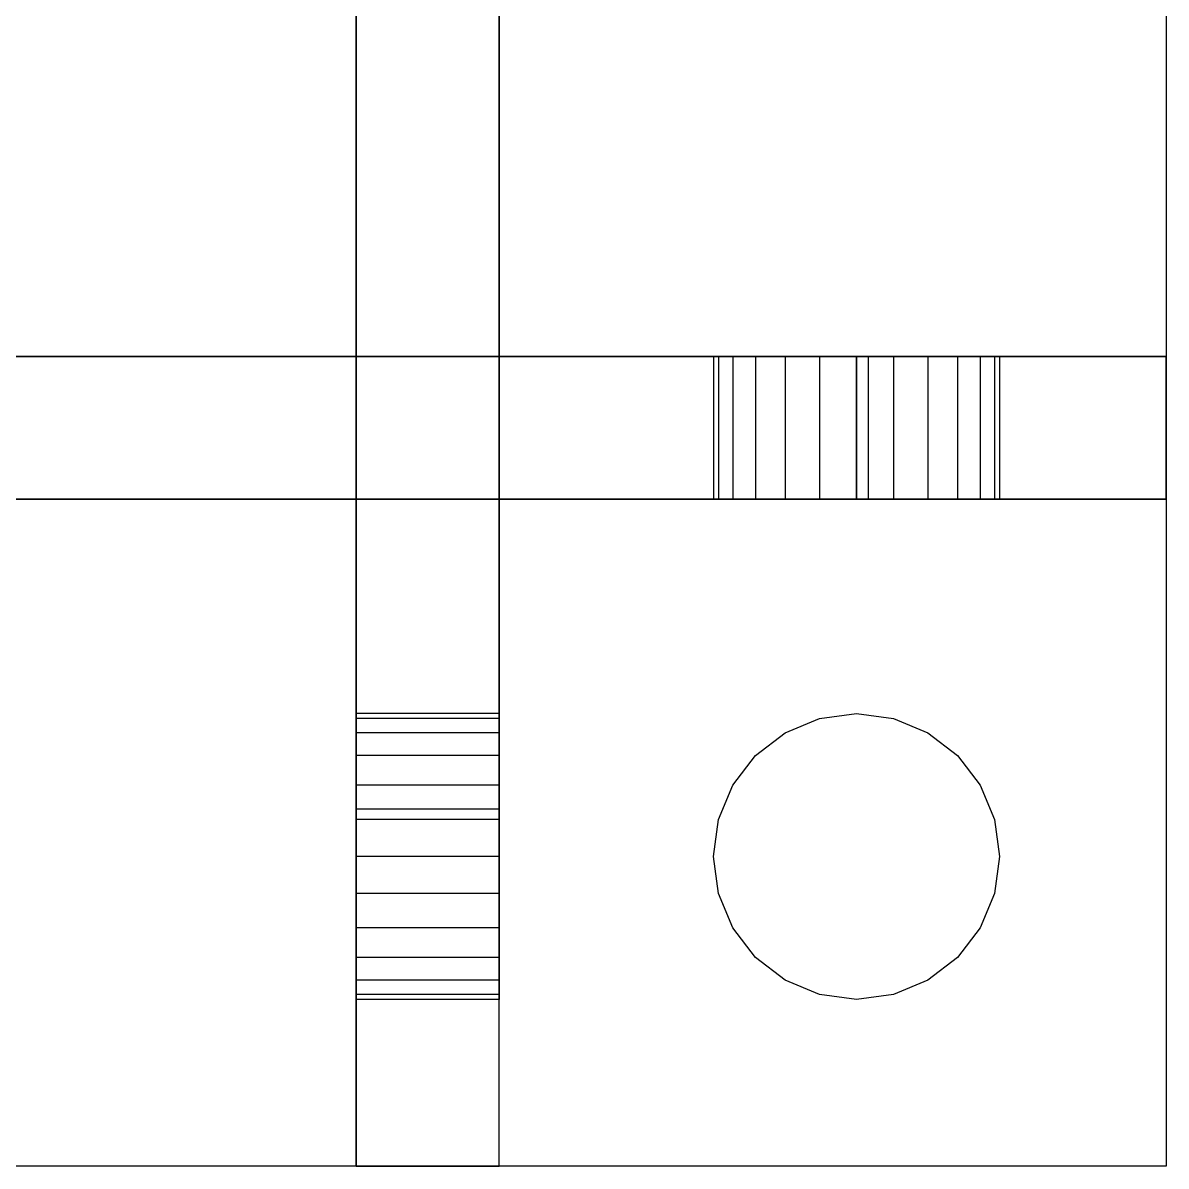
# Model space of a CAD drawing. Header units: metres. Extents: x -1 to 375, y 3 to 378.
# Drawn here: x 259.72 to 274.96, y 248.13 to 263.37 of the extents above; entities that cross this region are included whole.
import ezdxf

# ---------------------------------------------------------------- set-up
doc = ezdxf.new("R2010")
doc.units = ezdxf.units.M

msp = doc.modelspace()

# ---------------------------------------------------------------- linework, layer by layer
at = {"layer": 'Flat node sheet'}
for p, q in [((264.16, 278.607, -0.158), (264.16, 258.922, -0.158)), ((264.16, 278.607, 244.952), (264.16, 258.922, 244.952)), ((266.065, 278.607, -0.158), (266.065, 258.922, -0.158)), ((266.065, 278.607, 244.952), (266.065, 258.922, 244.952)), ((274.955, 278.607, 19.527), (274.955, 248.127, 19.527)), ((274.955, 278.607, 21.432), (274.955, 248.127, 21.432)), ((274.955, 278.607, 264.637), (274.955, 248.127, 264.637)), ((274.955, 278.607, 266.542), (274.955, 248.127, 266.542)), ((264.16, 248.127, 10.637), (264.16, 274.639, 10.637)), ((264.16, 248.127, 8.732), (264.16, 274.639, 8.732)), ((264.16, 248.127, 255.747), (264.16, 274.639, 255.747)), ((264.16, 248.127, 253.842), (264.16, 274.639, 253.842)), ((266.065, 248.127, 8.732), (266.065, 274.48, 8.732)), ((266.065, 248.127, 10.637), (266.065, 274.48, 10.637)), ((266.065, 248.127, 253.842), (266.065, 274.48, 253.842)), ((266.065, 248.127, 255.747), (266.065, 274.48, 255.747)), ((264.16, 248.127, 19.527), (264.16, 274.321, 19.527)), ((264.16, 274.321, 21.432), (264.16, 248.127, 21.432)), ((264.16, 248.127, 264.637), (264.16, 274.321, 264.637)), ((264.16, 274.321, 266.542), (264.16, 248.127, 266.542)), ((266.065, 248.127, 21.432), (266.065, 274.321, 21.432)), ((266.065, 248.127, 19.527), (266.065, 274.321, 19.527)), ((266.065, 248.127, 266.542), (266.065, 274.321, 266.542)), ((266.065, 248.127, 264.637), (266.065, 274.321, 264.637)), ((274.955, 267.812, 8.732), (274.955, 258.922, 8.732)), ((274.955, 267.812, 10.637), (274.955, 258.922, 10.637)), ((274.955, 267.812, 253.842), (274.955, 258.922, 253.842)), ((274.955, 267.812, 255.747), (274.955, 258.922, 255.747)), ((264.16, 248.127, 30.322), (264.16, 263.685, 30.322)), ((264.16, 248.127, 275.432), (264.16, 263.685, 275.432)), ((266.065, 248.127, 30.322), (266.065, 263.685, 30.322)), ((266.065, 248.127, 275.432), (266.065, 263.685, 275.432)), ((244.475, 258.922, -0.158), (274.955, 258.922, -0.158)), ((244.475, 258.922, 19.527), (270.986, 258.922, 19.527)), ((244.475, 258.922, 21.432), (270.827, 258.922, 21.432)), ((244.475, 258.922, 244.952), (274.955, 258.922, 244.952)), ((244.475, 258.922, 264.637), (270.986, 258.922, 264.637)), ((244.475, 258.922, 266.542), (270.827, 258.922, 266.542)), ((274.955, 258.922, 8.732), (248.761, 258.922, 8.732)), ((274.955, 258.922, 10.637), (248.761, 258.922, 10.637)), ((274.955, 258.922, 253.842), (248.761, 258.922, 253.842)), ((274.955, 258.922, 255.747), (248.761, 258.922, 255.747)), ((264.16, 258.922, 30.322), (255.27, 258.922, 30.322)), ((264.16, 258.922, 275.432), (255.27, 258.922, 275.432)), ((264.16, 257.017, 30.322), (264.16, 258.922, 30.322)), ((264.16, 258.922, 3.97), (266.065, 258.922, 3.97)), ((264.16, 257.017, 3.811), (264.16, 258.922, 3.97)), ((266.065, 258.922, 3.811), (264.16, 258.922, 3.811)), ((264.16, 258.922, 30.322), (264.16, 258.922, 3.97)), ((264.16, 258.922, 3.97), (264.16, 258.922, 3.811)), ((264.16, 258.922, -0.158), (264.16, 258.922, 3.97)), ((264.16, 258.922, 3.97), (264.16, 257.017, 3.97)), ((264.16, 258.922, -0.158), (266.065, 258.922, -0.158)), ((264.16, 258.922, 3.97), (266.065, 258.922, 3.97)), ((264.16, 257.017, 275.432), (264.16, 258.922, 275.432)), ((264.16, 258.922, 249.08), (266.065, 258.922, 249.08)), ((264.16, 257.017, 248.921), (264.16, 258.922, 249.08)), ((266.065, 258.922, 248.921), (264.16, 258.922, 248.921)), ((264.16, 258.922, 275.432), (264.16, 258.922, 249.08)), ((264.16, 258.922, 249.08), (264.16, 258.922, 248.921)), ((264.16, 258.922, 244.952), (264.16, 258.922, 249.08)), ((264.16, 258.922, 249.08), (264.16, 257.017, 249.08)), ((264.16, 258.922, 244.952), (266.065, 258.922, 244.952)), ((264.16, 258.922, 249.08), (266.065, 258.922, 249.08)), ((266.065, 257.017, 30.322), (266.065, 258.922, 30.322)), ((266.065, 257.017, 3.811), (266.065, 258.922, 3.97)), ((274.955, 258.922, 30.322), (266.065, 258.922, 30.322)), ((266.065, 258.922, 30.322), (266.065, 258.922, 3.97)), ((266.065, 258.922, 3.97), (266.065, 258.922, 3.811)), ((266.065, 258.922, 3.97), (266.065, 257.017, 3.97)), ((266.065, 258.922, -0.158), (266.065, 258.922, 3.97)), ((266.065, 257.017, 275.432), (266.065, 258.922, 275.432)), ((266.065, 257.017, 248.921), (266.065, 258.922, 249.08)), ((274.955, 258.922, 275.432), (266.065, 258.922, 275.432)), ((266.065, 258.922, 275.432), (266.065, 258.922, 249.08)), ((266.065, 258.922, 249.08), (266.065, 258.922, 248.921)), ((266.065, 258.922, 249.08), (266.065, 257.017, 249.08)), ((266.065, 258.922, 244.952), (266.065, 258.922, 249.08)), ((268.987, 258.922, 4.463), (268.923, 258.922, 3.97)), ((268.923, 258.922, 3.97), (268.987, 258.922, 3.477)), ((268.923, 258.922, 3.97), (268.923, 257.017, 3.97)), ((268.987, 258.922, 26.688), (268.923, 258.922, 26.195)), ((268.923, 258.922, 26.195), (268.987, 258.922, 25.702)), ((268.923, 258.922, 26.195), (268.923, 257.017, 26.195)), ((268.987, 258.922, 249.573), (268.923, 258.922, 249.08)), ((268.923, 258.922, 249.08), (268.987, 258.922, 248.587)), ((268.923, 258.922, 249.08), (268.923, 257.017, 249.08)), ((268.987, 258.922, 271.798), (268.923, 258.922, 271.305)), ((268.923, 258.922, 271.305), (268.987, 258.922, 270.812)), ((268.923, 258.922, 271.305), (268.923, 257.017, 271.305)), ((269.178, 258.922, 4.922), (268.987, 258.922, 4.463)), ((268.987, 258.922, 3.477), (269.178, 258.922, 3.017)), ((268.987, 258.922, 3.477), (268.987, 257.017, 3.477)), ((268.987, 258.922, 4.463), (268.987, 257.017, 4.463)), ((269.178, 258.922, 27.147), (268.987, 258.922, 26.688)), ((268.987, 258.922, 25.702), (269.178, 258.922, 25.242)), ((268.987, 258.922, 25.702), (268.987, 257.017, 25.702)), ((268.987, 258.922, 26.688), (268.987, 257.017, 26.688)), ((269.178, 258.922, 250.032), (268.987, 258.922, 249.573)), ((268.987, 258.922, 248.587), (269.178, 258.922, 248.127)), ((268.987, 258.922, 248.587), (268.987, 257.017, 248.587)), ((268.987, 258.922, 249.573), (268.987, 257.017, 249.573)), ((269.178, 258.922, 272.257), (268.987, 258.922, 271.798)), ((268.987, 258.922, 270.812), (269.178, 258.922, 270.352)), ((268.987, 258.922, 270.812), (268.987, 257.017, 270.812)), ((268.987, 258.922, 271.798), (268.987, 257.017, 271.798)), ((269.48, 258.922, 5.317), (269.178, 258.922, 4.922)), ((269.178, 258.922, 3.017), (269.48, 258.922, 2.623)), ((269.178, 258.922, 3.017), (269.178, 257.017, 3.017)), ((269.178, 258.922, 4.922), (269.178, 257.017, 4.922)), ((269.48, 258.922, 27.542), (269.178, 258.922, 27.147)), ((269.178, 258.922, 25.242), (269.48, 258.922, 24.848)), ((269.178, 258.922, 25.242), (269.178, 257.017, 25.242)), ((269.178, 258.922, 27.147), (269.178, 257.017, 27.147)), ((269.48, 258.922, 250.427), (269.178, 258.922, 250.032)), ((269.178, 258.922, 248.127), (269.48, 258.922, 247.733)), ((269.178, 258.922, 248.127), (269.178, 257.017, 248.127)), ((269.178, 258.922, 250.032), (269.178, 257.017, 250.032)), ((269.48, 258.922, 272.652), (269.178, 258.922, 272.257)), ((269.178, 258.922, 270.352), (269.48, 258.922, 269.958)), ((269.178, 258.922, 270.352), (269.178, 257.017, 270.352)), ((269.178, 258.922, 272.257), (269.178, 257.017, 272.257)), ((269.875, 258.922, 5.62), (269.48, 258.922, 5.317)), ((269.48, 258.922, 2.623), (269.875, 258.922, 2.32)), ((269.48, 258.922, 2.623), (269.48, 257.017, 2.623)), ((269.48, 258.922, 5.317), (269.48, 257.017, 5.317)), ((269.875, 258.922, 27.845), (269.48, 258.922, 27.542)), ((269.48, 258.922, 24.848), (269.875, 258.922, 24.545)), ((269.48, 258.922, 24.848), (269.48, 257.017, 24.848)), ((269.48, 258.922, 27.542), (269.48, 257.017, 27.542)), ((269.875, 258.922, 250.73), (269.48, 258.922, 250.427)), ((269.48, 258.922, 247.733), (269.875, 258.922, 247.43)), ((269.48, 258.922, 247.733), (269.48, 257.017, 247.733)), ((269.48, 258.922, 250.427), (269.48, 257.017, 250.427)), ((269.875, 258.922, 272.955), (269.48, 258.922, 272.652)), ((269.48, 258.922, 269.958), (269.875, 258.922, 269.655)), ((269.48, 258.922, 269.958), (269.48, 257.017, 269.958)), ((269.48, 258.922, 272.652), (269.48, 257.017, 272.652)), ((270.334, 258.922, 5.81), (269.875, 258.922, 5.62)), ((269.875, 258.922, 2.32), (270.334, 258.922, 2.13)), ((269.875, 258.922, 2.32), (269.875, 257.017, 2.32)), ((269.875, 258.922, 5.62), (269.875, 257.017, 5.62)), ((270.334, 258.922, 28.035), (269.875, 258.922, 27.845)), ((269.875, 258.922, 24.545), (270.334, 258.922, 24.355)), ((269.875, 258.922, 24.545), (269.875, 257.017, 24.545)), ((269.875, 258.922, 27.845), (269.875, 257.017, 27.845)), ((270.334, 258.922, 250.92), (269.875, 258.922, 250.73)), ((269.875, 258.922, 247.43), (270.334, 258.922, 247.24)), ((269.875, 258.922, 247.43), (269.875, 257.017, 247.43)), ((269.875, 258.922, 250.73), (269.875, 257.017, 250.73)), ((270.334, 258.922, 273.145), (269.875, 258.922, 272.955)), ((269.875, 258.922, 269.655), (270.334, 258.922, 269.465)), ((269.875, 258.922, 269.655), (269.875, 257.017, 269.655)), ((269.875, 258.922, 272.955), (269.875, 257.017, 272.955)), ((270.827, 258.922, 5.875), (270.334, 258.922, 5.81)), ((270.334, 258.922, 2.13), (270.827, 258.922, 2.065)), ((270.334, 258.922, 2.13), (270.334, 257.017, 2.13)), ((270.334, 258.922, 5.81), (270.334, 257.017, 5.81)), ((270.827, 258.922, 28.1), (270.334, 258.922, 28.035)), ((270.334, 258.922, 24.355), (270.827, 258.922, 24.29)), ((270.334, 258.922, 28.035), (270.334, 257.017, 28.035)), ((270.334, 258.922, 24.355), (270.334, 257.017, 24.355)), ((270.827, 258.922, 250.985), (270.334, 258.922, 250.92)), ((270.334, 258.922, 247.24), (270.827, 258.922, 247.175)), ((270.334, 258.922, 247.24), (270.334, 257.017, 247.24)), ((270.334, 258.922, 250.92), (270.334, 257.017, 250.92)), ((270.827, 258.922, 273.21), (270.334, 258.922, 273.145)), ((270.334, 258.922, 269.465), (270.827, 258.922, 269.4)), ((270.334, 258.922, 273.145), (270.334, 257.017, 273.145)), ((270.334, 258.922, 269.465), (270.334, 257.017, 269.465)), ((270.827, 257.017, 21.432), (270.827, 258.922, 21.432)), ((271.321, 258.922, 5.81), (270.827, 258.922, 5.875)), ((270.827, 258.922, 5.875), (270.827, 257.017, 5.875)), ((270.827, 258.922, 21.432), (274.955, 258.922, 25.56)), ((270.827, 258.922, 19.527), (270.827, 258.922, 21.432)), ((270.827, 257.017, 266.542), (270.827, 258.922, 266.542)), ((271.321, 258.922, 250.92), (270.827, 258.922, 250.985)), ((270.827, 258.922, 250.985), (270.827, 257.017, 250.985)), ((270.827, 258.922, 266.542), (274.955, 258.922, 270.67)), ((270.827, 258.922, 264.637), (270.827, 258.922, 266.542)), ((270.827, 257.017, 19.527), (270.827, 258.922, 19.527)), ((270.827, 258.922, 2.065), (271.321, 258.922, 2.13)), ((270.827, 258.922, 2.065), (270.827, 257.017, 2.065)), ((270.827, 258.922, 24.29), (271.321, 258.922, 24.355)), ((271.321, 258.922, 28.035), (270.827, 258.922, 28.1)), ((270.827, 258.922, 28.1), (270.827, 257.017, 28.1)), ((270.827, 258.922, 24.29), (270.827, 257.017, 24.29)), ((274.955, 258.922, 19.527), (270.827, 258.922, 19.527)), ((270.827, 258.922, 21.432), (270.827, 257.017, 21.432)), ((270.986, 258.922, 19.527), (270.827, 258.922, 21.432)), ((270.827, 258.922, 21.432), (270.986, 258.922, 21.432)), ((270.827, 257.017, 264.637), (270.827, 258.922, 264.637)), ((270.827, 258.922, 247.175), (271.321, 258.922, 247.24)), ((270.827, 258.922, 247.175), (270.827, 257.017, 247.175)), ((270.827, 258.922, 269.4), (271.321, 258.922, 269.465)), ((271.321, 258.922, 273.145), (270.827, 258.922, 273.21)), ((270.827, 258.922, 273.21), (270.827, 257.017, 273.21)), ((270.827, 258.922, 269.4), (270.827, 257.017, 269.4)), ((274.955, 258.922, 264.637), (270.827, 258.922, 264.637)), ((270.827, 258.922, 266.542), (270.827, 257.017, 266.542)), ((270.986, 258.922, 264.637), (270.827, 258.922, 266.542)), ((270.827, 258.922, 266.542), (270.986, 258.922, 266.542)), ((270.986, 257.017, 19.527), (270.986, 258.922, 19.527)), ((270.986, 257.017, 21.432), (270.986, 258.922, 21.432)), ((270.986, 257.017, 264.637), (270.986, 258.922, 264.637)), ((270.986, 257.017, 266.542), (270.986, 258.922, 266.542)), ((271.321, 258.922, 2.13), (271.78, 258.922, 2.32)), ((271.78, 258.922, 5.62), (271.321, 258.922, 5.81)), ((271.321, 258.922, 2.13), (271.321, 257.017, 2.13)), ((271.321, 258.922, 5.81), (271.321, 257.017, 5.81)), ((271.321, 258.922, 24.355), (271.78, 258.922, 24.545)), ((271.78, 258.922, 27.845), (271.321, 258.922, 28.035)), ((271.321, 258.922, 28.035), (271.321, 257.017, 28.035)), ((271.321, 258.922, 24.355), (271.321, 257.017, 24.355)), ((271.321, 258.922, 247.24), (271.78, 258.922, 247.43)), ((271.78, 258.922, 250.73), (271.321, 258.922, 250.92)), ((271.321, 258.922, 247.24), (271.321, 257.017, 247.24)), ((271.321, 258.922, 250.92), (271.321, 257.017, 250.92)), ((271.321, 258.922, 269.465), (271.78, 258.922, 269.655)), ((271.78, 258.922, 272.955), (271.321, 258.922, 273.145)), ((271.321, 258.922, 273.145), (271.321, 257.017, 273.145)), ((271.321, 258.922, 269.465), (271.321, 257.017, 269.465)), ((271.78, 258.922, 2.32), (272.175, 258.922, 2.623)), ((272.175, 258.922, 5.317), (271.78, 258.922, 5.62)), ((271.78, 258.922, 5.62), (271.78, 257.017, 5.62)), ((271.78, 258.922, 2.32), (271.78, 257.017, 2.32)), ((271.78, 258.922, 24.545), (272.175, 258.922, 24.848)), ((272.175, 258.922, 27.542), (271.78, 258.922, 27.845)), ((271.78, 258.922, 27.845), (271.78, 257.017, 27.845)), ((271.78, 258.922, 24.545), (271.78, 257.017, 24.545)), ((271.78, 258.922, 247.43), (272.175, 258.922, 247.733)), ((272.175, 258.922, 250.427), (271.78, 258.922, 250.73)), ((271.78, 258.922, 250.73), (271.78, 257.017, 250.73)), ((271.78, 258.922, 247.43), (271.78, 257.017, 247.43)), ((271.78, 258.922, 269.655), (272.175, 258.922, 269.958)), ((272.175, 258.922, 272.652), (271.78, 258.922, 272.955)), ((271.78, 258.922, 272.955), (271.78, 257.017, 272.955)), ((271.78, 258.922, 269.655), (271.78, 257.017, 269.655)), ((272.175, 258.922, 2.623), (272.477, 258.922, 3.017)), ((272.477, 258.922, 4.922), (272.175, 258.922, 5.317)), ((272.175, 258.922, 5.317), (272.175, 257.017, 5.317)), ((272.175, 258.922, 2.623), (272.175, 257.017, 2.623)), ((272.175, 258.922, 24.848), (272.477, 258.922, 25.242)), ((272.477, 258.922, 27.147), (272.175, 258.922, 27.542)), ((272.175, 258.922, 27.542), (272.175, 257.017, 27.542)), ((272.175, 258.922, 24.848), (272.175, 257.017, 24.848)), ((272.175, 258.922, 247.733), (272.477, 258.922, 248.127)), ((272.477, 258.922, 250.032), (272.175, 258.922, 250.427)), ((272.175, 258.922, 250.427), (272.175, 257.017, 250.427)), ((272.175, 258.922, 247.733), (272.175, 257.017, 247.733)), ((272.175, 258.922, 269.958), (272.477, 258.922, 270.352)), ((272.477, 258.922, 272.257), (272.175, 258.922, 272.652)), ((272.175, 258.922, 272.652), (272.175, 257.017, 272.652)), ((272.175, 258.922, 269.958), (272.175, 257.017, 269.958)), ((272.477, 258.922, 3.017), (272.668, 258.922, 3.477)), ((272.668, 258.922, 4.463), (272.477, 258.922, 4.922)), ((272.477, 258.922, 4.922), (272.477, 257.017, 4.922)), ((272.477, 258.922, 3.017), (272.477, 257.017, 3.017)), ((272.477, 258.922, 25.242), (272.668, 258.922, 25.702)), ((272.668, 258.922, 26.688), (272.477, 258.922, 27.147)), ((272.477, 258.922, 27.147), (272.477, 257.017, 27.147)), ((272.477, 258.922, 25.242), (272.477, 257.017, 25.242)), ((272.477, 258.922, 248.127), (272.668, 258.922, 248.587)), ((272.668, 258.922, 249.573), (272.477, 258.922, 250.032)), ((272.477, 258.922, 250.032), (272.477, 257.017, 250.032)), ((272.477, 258.922, 248.127), (272.477, 257.017, 248.127)), ((272.477, 258.922, 270.352), (272.668, 258.922, 270.812)), ((272.668, 258.922, 271.798), (272.477, 258.922, 272.257)), ((272.477, 258.922, 272.257), (272.477, 257.017, 272.257)), ((272.477, 258.922, 270.352), (272.477, 257.017, 270.352)), ((272.668, 258.922, 3.477), (272.733, 258.922, 3.97)), ((272.733, 258.922, 3.97), (272.668, 258.922, 4.463)), ((272.668, 258.922, 4.463), (272.668, 257.017, 4.463)), ((272.668, 258.922, 3.477), (272.668, 257.017, 3.477)), ((272.668, 258.922, 25.702), (272.733, 258.922, 26.195)), ((272.733, 258.922, 26.195), (272.668, 258.922, 26.688)), ((272.668, 258.922, 26.688), (272.668, 257.017, 26.688)), ((272.668, 258.922, 25.702), (272.668, 257.017, 25.702)), ((272.668, 258.922, 248.587), (272.733, 258.922, 249.08)), ((272.733, 258.922, 249.08), (272.668, 258.922, 249.573)), ((272.668, 258.922, 249.573), (272.668, 257.017, 249.573)), ((272.668, 258.922, 248.587), (272.668, 257.017, 248.587)), ((272.668, 258.922, 270.812), (272.733, 258.922, 271.305)), ((272.733, 258.922, 271.305), (272.668, 258.922, 271.798)), ((272.668, 258.922, 271.798), (272.668, 257.017, 271.798)), ((272.668, 258.922, 270.812), (272.668, 257.017, 270.812)), ((272.733, 258.922, 3.97), (272.733, 257.017, 3.97)), ((272.733, 258.922, 26.195), (272.733, 257.017, 26.195)), ((272.733, 258.922, 249.08), (272.733, 257.017, 249.08)), ((272.733, 258.922, 271.305), (272.733, 257.017, 271.305)), ((274.955, 257.017, -0.158), (274.955, 258.922, -0.158)), ((274.955, 257.017, 19.527), (274.955, 258.922, 19.527)), ((274.955, 257.017, 25.56), (274.955, 258.922, 25.56)), ((274.955, 257.017, 30.322), (274.955, 258.922, 30.322)), ((274.955, 258.922, 30.322), (274.955, 258.922, 25.56)), ((274.955, 258.922, -0.158), (274.955, 258.922, 19.527)), ((274.955, 258.922, 8.732), (274.955, 258.922, 10.637)), ((274.955, 257.017, 244.952), (274.955, 258.922, 244.952)), ((274.955, 257.017, 264.637), (274.955, 258.922, 264.637)), ((274.955, 257.017, 270.67), (274.955, 258.922, 270.67)), ((274.955, 257.017, 275.432), (274.955, 258.922, 275.432)), ((274.955, 258.922, 275.432), (274.955, 258.922, 270.67)), ((274.955, 258.922, 244.952), (274.955, 258.922, 264.637)), ((274.955, 258.922, 253.842), (274.955, 258.922, 255.747)), ((244.475, 257.017, -0.158), (274.955, 257.017, -0.158)), ((244.475, 257.017, 19.527), (270.986, 257.017, 19.527)), ((244.475, 257.017, 21.432), (270.827, 257.017, 21.432)), ((244.475, 257.017, 244.952), (274.955, 257.017, 244.952)), ((244.475, 257.017, 264.637), (270.986, 257.017, 264.637)), ((244.475, 257.017, 266.542), (270.827, 257.017, 266.542)), ((248.761, 257.017, 8.732), (274.955, 257.017, 8.732)), ((274.955, 257.017, 10.637), (248.761, 257.017, 10.637)), ((248.761, 257.017, 253.842), (274.955, 257.017, 253.842)), ((274.955, 257.017, 255.747), (248.761, 257.017, 255.747)), ((264.16, 257.017, 30.322), (255.27, 257.017, 30.322)), ((264.16, 257.017, 275.432), (255.27, 257.017, 275.432)), ((264.16, 257.017, 30.322), (264.16, 257.017, 3.811)), ((266.065, 257.017, 3.811), (264.16, 257.017, 3.811)), ((264.16, 257.017, 3.97), (264.16, 252.89, -0.158)), ((264.16, 257.017, 3.97), (266.065, 257.017, 3.97)), ((264.16, 257.017, 275.432), (264.16, 257.017, 248.921)), ((266.065, 257.017, 248.921), (264.16, 257.017, 248.921)), ((264.16, 257.017, 249.08), (264.16, 252.89, 244.952)), ((264.16, 257.017, 249.08), (266.065, 257.017, 249.08)), ((274.955, 257.017, 30.322), (266.065, 257.017, 30.322)), ((266.065, 257.017, 30.322), (266.065, 257.017, 3.811)), ((266.065, 257.017, 3.97), (266.065, 252.89, -0.158)), ((274.955, 257.017, 275.432), (266.065, 257.017, 275.432)), ((266.065, 257.017, 275.432), (266.065, 257.017, 248.921)), ((266.065, 257.017, 249.08), (266.065, 252.89, 244.952)), ((268.923, 257.017, 3.97), (268.987, 257.017, 3.477)), ((268.987, 257.017, 4.463), (268.923, 257.017, 3.97)), ((268.923, 257.017, 26.195), (268.987, 257.017, 25.702)), ((268.987, 257.017, 26.688), (268.923, 257.017, 26.195)), ((268.923, 257.017, 249.08), (268.987, 257.017, 248.587)), ((268.987, 257.017, 249.573), (268.923, 257.017, 249.08)), ((268.923, 257.017, 271.305), (268.987, 257.017, 270.812)), ((268.987, 257.017, 271.798), (268.923, 257.017, 271.305)), ((268.987, 257.017, 3.477), (269.178, 257.017, 3.017)), ((269.178, 257.017, 4.922), (268.987, 257.017, 4.463)), ((268.987, 257.017, 25.702), (269.178, 257.017, 25.242)), ((269.178, 257.017, 27.147), (268.987, 257.017, 26.688)), ((268.987, 257.017, 248.587), (269.178, 257.017, 248.127)), ((269.178, 257.017, 250.032), (268.987, 257.017, 249.573)), ((268.987, 257.017, 270.812), (269.178, 257.017, 270.352)), ((269.178, 257.017, 272.257), (268.987, 257.017, 271.798)), ((269.178, 257.017, 3.017), (269.48, 257.017, 2.623)), ((269.48, 257.017, 5.317), (269.178, 257.017, 4.922)), ((269.178, 257.017, 25.242), (269.48, 257.017, 24.848)), ((269.48, 257.017, 27.542), (269.178, 257.017, 27.147)), ((269.178, 257.017, 248.127), (269.48, 257.017, 247.733)), ((269.48, 257.017, 250.427), (269.178, 257.017, 250.032)), ((269.178, 257.017, 270.352), (269.48, 257.017, 269.958)), ((269.48, 257.017, 272.652), (269.178, 257.017, 272.257)), ((269.48, 257.017, 2.623), (269.875, 257.017, 2.32)), ((269.875, 257.017, 5.62), (269.48, 257.017, 5.317)), ((269.48, 257.017, 24.848), (269.875, 257.017, 24.545)), ((269.875, 257.017, 27.845), (269.48, 257.017, 27.542)), ((269.48, 257.017, 247.733), (269.875, 257.017, 247.43)), ((269.875, 257.017, 250.73), (269.48, 257.017, 250.427)), ((269.48, 257.017, 269.958), (269.875, 257.017, 269.655)), ((269.875, 257.017, 272.955), (269.48, 257.017, 272.652)), ((269.875, 257.017, 2.32), (270.334, 257.017, 2.13)), ((270.334, 257.017, 5.81), (269.875, 257.017, 5.62)), ((270.334, 257.017, 28.035), (269.875, 257.017, 27.845)), ((269.875, 257.017, 24.545), (270.334, 257.017, 24.355)), ((269.875, 257.017, 247.43), (270.334, 257.017, 247.24)), ((270.334, 257.017, 250.92), (269.875, 257.017, 250.73)), ((270.334, 257.017, 273.145), (269.875, 257.017, 272.955)), ((269.875, 257.017, 269.655), (270.334, 257.017, 269.465)), ((270.334, 257.017, 2.13), (270.827, 257.017, 2.065)), ((270.827, 257.017, 5.875), (270.334, 257.017, 5.81)), ((270.827, 257.017, 28.1), (270.334, 257.017, 28.035)), ((270.334, 257.017, 24.355), (270.827, 257.017, 24.29)), ((270.334, 257.017, 247.24), (270.827, 257.017, 247.175)), ((270.827, 257.017, 250.985), (270.334, 257.017, 250.92)), ((270.827, 257.017, 273.21), (270.334, 257.017, 273.145)), ((270.334, 257.017, 269.465), (270.827, 257.017, 269.4)), ((270.827, 257.017, 19.527), (270.827, 257.017, 21.432)), ((270.827, 257.017, 21.432), (274.955, 257.017, 25.56)), ((271.321, 257.017, 5.81), (270.827, 257.017, 5.875)), ((270.827, 257.017, 264.637), (270.827, 257.017, 266.542)), ((270.827, 257.017, 266.542), (274.955, 257.017, 270.67)), ((271.321, 257.017, 250.92), (270.827, 257.017, 250.985)), ((274.955, 257.017, 19.527), (270.827, 257.017, 19.527)), ((270.827, 257.017, 2.065), (271.321, 257.017, 2.13)), ((271.321, 257.017, 28.035), (270.827, 257.017, 28.1)), ((270.827, 257.017, 24.29), (271.321, 257.017, 24.355)), ((270.986, 257.017, 19.527), (270.827, 257.017, 21.432)), ((270.827, 257.017, 21.432), (270.986, 257.017, 21.432)), ((274.955, 257.017, 264.637), (270.827, 257.017, 264.637)), ((270.827, 257.017, 247.175), (271.321, 257.017, 247.24)), ((271.321, 257.017, 273.145), (270.827, 257.017, 273.21)), ((270.827, 257.017, 269.4), (271.321, 257.017, 269.465)), ((270.986, 257.017, 264.637), (270.827, 257.017, 266.542)), ((270.827, 257.017, 266.542), (270.986, 257.017, 266.542)), ((271.321, 257.017, 2.13), (271.78, 257.017, 2.32)), ((271.78, 257.017, 5.62), (271.321, 257.017, 5.81)), ((271.78, 257.017, 27.845), (271.321, 257.017, 28.035)), ((271.321, 257.017, 24.355), (271.78, 257.017, 24.545)), ((271.321, 257.017, 247.24), (271.78, 257.017, 247.43)), ((271.78, 257.017, 250.73), (271.321, 257.017, 250.92)), ((271.78, 257.017, 272.955), (271.321, 257.017, 273.145)), ((271.321, 257.017, 269.465), (271.78, 257.017, 269.655)), ((272.175, 257.017, 5.317), (271.78, 257.017, 5.62)), ((271.78, 257.017, 2.32), (272.175, 257.017, 2.623)), ((272.175, 257.017, 27.542), (271.78, 257.017, 27.845)), ((271.78, 257.017, 24.545), (272.175, 257.017, 24.848)), ((272.175, 257.017, 250.427), (271.78, 257.017, 250.73)), ((271.78, 257.017, 247.43), (272.175, 257.017, 247.733)), ((272.175, 257.017, 272.652), (271.78, 257.017, 272.955)), ((271.78, 257.017, 269.655), (272.175, 257.017, 269.958)), ((272.477, 257.017, 4.922), (272.175, 257.017, 5.317)), ((272.175, 257.017, 2.623), (272.477, 257.017, 3.017)), ((272.477, 257.017, 27.147), (272.175, 257.017, 27.542)), ((272.175, 257.017, 24.848), (272.477, 257.017, 25.242)), ((272.477, 257.017, 250.032), (272.175, 257.017, 250.427)), ((272.175, 257.017, 247.733), (272.477, 257.017, 248.127)), ((272.477, 257.017, 272.257), (272.175, 257.017, 272.652)), ((272.175, 257.017, 269.958), (272.477, 257.017, 270.352)), ((272.668, 257.017, 4.463), (272.477, 257.017, 4.922)), ((272.477, 257.017, 3.017), (272.668, 257.017, 3.477)), ((272.668, 257.017, 26.688), (272.477, 257.017, 27.147)), ((272.477, 257.017, 25.242), (272.668, 257.017, 25.702)), ((272.668, 257.017, 249.573), (272.477, 257.017, 250.032)), ((272.477, 257.017, 248.127), (272.668, 257.017, 248.587)), ((272.668, 257.017, 271.798), (272.477, 257.017, 272.257)), ((272.477, 257.017, 270.352), (272.668, 257.017, 270.812)), ((272.733, 257.017, 3.97), (272.668, 257.017, 4.463)), ((272.668, 257.017, 3.477), (272.733, 257.017, 3.97)), ((272.733, 257.017, 26.195), (272.668, 257.017, 26.688)), ((272.668, 257.017, 25.702), (272.733, 257.017, 26.195)), ((272.733, 257.017, 249.08), (272.668, 257.017, 249.573)), ((272.668, 257.017, 248.587), (272.733, 257.017, 249.08)), ((272.733, 257.017, 271.305), (272.668, 257.017, 271.798)), ((272.668, 257.017, 270.812), (272.733, 257.017, 271.305)), ((274.955, 257.017, -0.158), (274.955, 257.017, 19.527)), ((274.955, 257.017, 30.322), (274.955, 257.017, 25.56)), ((274.955, 257.017, 8.732), (274.955, 248.127, 8.732)), ((274.955, 257.017, 8.732), (274.955, 257.017, 10.637)), ((274.955, 257.017, 10.637), (274.955, 248.127, 10.637)), ((274.955, 257.017, 244.952), (274.955, 257.017, 264.637)), ((274.955, 257.017, 275.432), (274.955, 257.017, 270.67)), ((274.955, 257.017, 253.842), (274.955, 248.127, 253.842)), ((274.955, 257.017, 253.842), (274.955, 257.017, 255.747)), ((274.955, 257.017, 255.747), (274.955, 248.127, 255.747)), ((264.16, 254.16, 3.97), (264.16, 254.095, 3.477)), ((264.16, 254.095, 4.463), (264.16, 254.16, 3.97)), ((266.065, 254.16, 3.97), (264.16, 254.16, 3.97)), ((264.16, 254.16, 249.08), (264.16, 254.095, 248.587)), ((264.16, 254.095, 249.573), (264.16, 254.16, 249.08)), ((266.065, 254.16, 249.08), (264.16, 254.16, 249.08)), ((264.16, 254.095, 3.477), (264.16, 253.905, 3.017)), ((264.16, 253.905, 4.922), (264.16, 254.095, 4.463)), ((266.065, 254.095, 3.477), (264.16, 254.095, 3.477)), ((266.065, 254.095, 4.463), (264.16, 254.095, 4.463)), ((264.16, 254.095, 248.587), (264.16, 253.905, 248.127)), ((264.16, 253.905, 250.032), (264.16, 254.095, 249.573)), ((266.065, 254.095, 248.587), (264.16, 254.095, 248.587)), ((266.065, 254.095, 249.573), (264.16, 254.095, 249.573)), ((266.065, 254.095, 4.463), (266.065, 254.16, 3.97)), ((266.065, 254.16, 3.97), (266.065, 254.095, 3.477)), ((266.065, 254.095, 249.573), (266.065, 254.16, 249.08)), ((266.065, 254.16, 249.08), (266.065, 254.095, 248.587)), ((266.065, 253.905, 4.922), (266.065, 254.095, 4.463)), ((266.065, 254.095, 3.477), (266.065, 253.905, 3.017)), ((266.065, 253.905, 250.032), (266.065, 254.095, 249.573)), ((266.065, 254.095, 248.587), (266.065, 253.905, 248.127)), ((269.875, 253.905, 21.432), (270.334, 254.095, 21.432)), ((269.875, 253.905, 19.527), (270.334, 254.095, 19.527)), ((269.875, 253.905, 266.542), (270.334, 254.095, 266.542)), ((269.875, 253.905, 264.637), (270.334, 254.095, 264.637)), ((270.334, 254.095, 21.432), (270.827, 254.16, 21.432)), ((270.334, 254.095, 19.527), (270.827, 254.16, 19.527)), ((270.334, 254.095, 266.542), (270.827, 254.16, 266.542)), ((270.334, 254.095, 264.637), (270.827, 254.16, 264.637)), ((270.334, 254.095, 21.432), (270.334, 254.095, 19.527)), ((270.334, 254.095, 266.542), (270.334, 254.095, 264.637)), ((270.827, 254.16, 21.432), (271.321, 254.095, 21.432)), ((270.827, 254.16, 19.527), (271.321, 254.095, 19.527)), ((270.827, 254.16, 21.432), (270.827, 254.16, 19.527)), ((270.827, 254.16, 266.542), (271.321, 254.095, 266.542)), ((270.827, 254.16, 264.637), (271.321, 254.095, 264.637)), ((270.827, 254.16, 266.542), (270.827, 254.16, 264.637)), ((271.321, 254.095, 21.432), (271.78, 253.905, 21.432)), ((271.321, 254.095, 19.527), (271.78, 253.905, 19.527)), ((271.321, 254.095, 21.432), (271.321, 254.095, 19.527)), ((271.321, 254.095, 266.542), (271.78, 253.905, 266.542)), ((271.321, 254.095, 264.637), (271.78, 253.905, 264.637)), ((271.321, 254.095, 266.542), (271.321, 254.095, 264.637)), ((264.16, 253.602, 5.317), (264.16, 253.905, 4.922)), ((264.16, 253.905, 3.017), (264.16, 253.602, 2.623)), ((266.065, 253.905, 4.922), (264.16, 253.905, 4.922)), ((266.065, 253.905, 3.017), (264.16, 253.905, 3.017)), ((264.16, 253.602, 250.427), (264.16, 253.905, 250.032)), ((264.16, 253.905, 248.127), (264.16, 253.602, 247.733)), ((266.065, 253.905, 250.032), (264.16, 253.905, 250.032)), ((266.065, 253.905, 248.127), (264.16, 253.905, 248.127)), ((266.065, 253.602, 5.317), (266.065, 253.905, 4.922)), ((266.065, 253.905, 3.017), (266.065, 253.602, 2.623)), ((266.065, 253.602, 250.427), (266.065, 253.905, 250.032)), ((266.065, 253.905, 248.127), (266.065, 253.602, 247.733)), ((269.48, 253.602, 21.432), (269.875, 253.905, 21.432)), ((269.48, 253.602, 19.527), (269.875, 253.905, 19.527)), ((269.48, 253.602, 266.542), (269.875, 253.905, 266.542)), ((269.48, 253.602, 264.637), (269.875, 253.905, 264.637)), ((269.875, 253.905, 21.432), (269.875, 253.905, 19.527)), ((269.875, 253.905, 266.542), (269.875, 253.905, 264.637)), ((271.78, 253.905, 21.432), (272.175, 253.602, 21.432)), ((271.78, 253.905, 19.527), (272.175, 253.602, 19.527)), ((271.78, 253.905, 21.432), (271.78, 253.905, 19.527)), ((271.78, 253.905, 266.542), (272.175, 253.602, 266.542)), ((271.78, 253.905, 264.637), (272.175, 253.602, 264.637)), ((271.78, 253.905, 266.542), (271.78, 253.905, 264.637)), ((264.16, 253.207, 5.62), (264.16, 253.602, 5.317)), ((264.16, 253.602, 2.623), (264.16, 253.207, 2.32)), ((266.065, 253.602, 5.317), (264.16, 253.602, 5.317)), ((266.065, 253.602, 2.623), (264.16, 253.602, 2.623)), ((264.16, 253.207, 250.73), (264.16, 253.602, 250.427)), ((264.16, 253.602, 247.733), (264.16, 253.207, 247.43)), ((266.065, 253.602, 250.427), (264.16, 253.602, 250.427)), ((266.065, 253.602, 247.733), (264.16, 253.602, 247.733)), ((266.065, 253.207, 5.62), (266.065, 253.602, 5.317)), ((266.065, 253.602, 2.623), (266.065, 253.207, 2.32)), ((266.065, 253.207, 250.73), (266.065, 253.602, 250.427)), ((266.065, 253.602, 247.733), (266.065, 253.207, 247.43)), ((269.178, 253.207, 21.432), (269.48, 253.602, 21.432)), ((269.178, 253.207, 19.527), (269.48, 253.602, 19.527)), ((269.178, 253.207, 266.542), (269.48, 253.602, 266.542)), ((269.178, 253.207, 264.637), (269.48, 253.602, 264.637)), ((269.48, 253.602, 21.432), (269.48, 253.602, 19.527)), ((269.48, 253.602, 266.542), (269.48, 253.602, 264.637)), ((272.175, 253.602, 21.432), (272.477, 253.207, 21.432)), ((272.175, 253.602, 19.527), (272.477, 253.207, 19.527)), ((272.175, 253.602, 21.432), (272.175, 253.602, 19.527)), ((272.175, 253.602, 266.542), (272.477, 253.207, 266.542)), ((272.175, 253.602, 264.637), (272.477, 253.207, 264.637)), ((272.175, 253.602, 266.542), (272.175, 253.602, 264.637)), ((264.16, 252.748, 5.81), (264.16, 253.207, 5.62)), ((264.16, 253.207, 2.32), (264.16, 252.748, 2.13)), ((266.065, 253.207, 5.62), (264.16, 253.207, 5.62)), ((266.065, 253.207, 2.32), (264.16, 253.207, 2.32)), ((264.16, 252.748, 250.92), (264.16, 253.207, 250.73)), ((264.16, 253.207, 247.43), (264.16, 252.748, 247.24)), ((266.065, 253.207, 250.73), (264.16, 253.207, 250.73)), ((266.065, 253.207, 247.43), (264.16, 253.207, 247.43)), ((266.065, 252.748, 5.81), (266.065, 253.207, 5.62)), ((266.065, 253.207, 2.32), (266.065, 252.748, 2.13)), ((266.065, 252.748, 250.92), (266.065, 253.207, 250.73)), ((266.065, 253.207, 247.43), (266.065, 252.748, 247.24)), ((268.987, 252.748, 21.432), (269.178, 253.207, 21.432)), ((268.987, 252.748, 19.527), (269.178, 253.207, 19.527)), ((268.987, 252.748, 266.542), (269.178, 253.207, 266.542)), ((268.987, 252.748, 264.637), (269.178, 253.207, 264.637)), ((269.178, 253.207, 21.432), (269.178, 253.207, 19.527)), ((269.178, 253.207, 266.542), (269.178, 253.207, 264.637)), ((272.477, 253.207, 21.432), (272.668, 252.748, 21.432)), ((272.477, 253.207, 19.527), (272.668, 252.748, 19.527)), ((272.477, 253.207, 21.432), (272.477, 253.207, 19.527)), ((272.477, 253.207, 266.542), (272.668, 252.748, 266.542)), ((272.477, 253.207, 264.637), (272.668, 252.748, 264.637)), ((272.477, 253.207, 266.542), (272.477, 253.207, 264.637)), ((264.16, 248.127, -0.158), (264.16, 252.89, -0.158)), ((264.16, 252.89, -0.158), (266.065, 252.89, -0.158)), ((264.16, 248.127, 244.952), (264.16, 252.89, 244.952)), ((264.16, 252.89, 244.952), (266.065, 252.89, 244.952)), ((266.065, 248.127, -0.158), (266.065, 252.89, -0.158)), ((266.065, 248.127, 244.952), (266.065, 252.89, 244.952)), ((264.16, 252.255, 5.875), (264.16, 252.748, 5.81)), ((264.16, 252.748, 2.13), (264.16, 252.255, 2.065)), ((266.065, 252.748, 5.81), (264.16, 252.748, 5.81)), ((266.065, 252.748, 2.13), (264.16, 252.748, 2.13)), ((264.16, 252.255, 250.985), (264.16, 252.748, 250.92)), ((264.16, 252.748, 247.24), (264.16, 252.255, 247.175)), ((266.065, 252.748, 250.92), (264.16, 252.748, 250.92)), ((266.065, 252.748, 247.24), (264.16, 252.748, 247.24)), ((266.065, 252.255, 5.875), (266.065, 252.748, 5.81)), ((266.065, 252.748, 2.13), (266.065, 252.255, 2.065)), ((266.065, 252.255, 250.985), (266.065, 252.748, 250.92)), ((266.065, 252.748, 247.24), (266.065, 252.255, 247.175)), ((268.923, 252.255, 21.432), (268.987, 252.748, 21.432)), ((268.923, 252.255, 19.527), (268.987, 252.748, 19.527)), ((268.923, 252.255, 266.542), (268.987, 252.748, 266.542)), ((268.923, 252.255, 264.637), (268.987, 252.748, 264.637)), ((268.987, 252.748, 21.432), (268.987, 252.748, 19.527)), ((268.987, 252.748, 266.542), (268.987, 252.748, 264.637)), ((272.668, 252.748, 21.432), (272.733, 252.255, 21.432)), ((272.668, 252.748, 19.527), (272.733, 252.255, 19.527)), ((272.668, 252.748, 21.432), (272.668, 252.748, 19.527)), ((272.668, 252.748, 266.542), (272.733, 252.255, 266.542)), ((272.668, 252.748, 264.637), (272.733, 252.255, 264.637)), ((272.668, 252.748, 266.542), (272.668, 252.748, 264.637)), ((264.16, 251.762, 5.81), (264.16, 252.255, 5.875)), ((264.16, 252.255, 2.065), (264.16, 251.762, 2.13)), ((266.065, 252.255, 5.875), (264.16, 252.255, 5.875)), ((266.065, 252.255, 2.065), (264.16, 252.255, 2.065)), ((264.16, 251.762, 250.92), (264.16, 252.255, 250.985)), ((264.16, 252.255, 247.175), (264.16, 251.762, 247.24)), ((266.065, 252.255, 250.985), (264.16, 252.255, 250.985)), ((266.065, 252.255, 247.175), (264.16, 252.255, 247.175)), ((266.065, 251.762, 5.81), (266.065, 252.255, 5.875)), ((266.065, 252.255, 2.065), (266.065, 251.762, 2.13)), ((266.065, 251.762, 250.92), (266.065, 252.255, 250.985)), ((266.065, 252.255, 247.175), (266.065, 251.762, 247.24)), ((268.987, 251.762, 21.432), (268.923, 252.255, 21.432)), ((268.987, 251.762, 19.527), (268.923, 252.255, 19.527)), ((268.923, 252.255, 21.432), (268.923, 252.255, 19.527)), ((268.987, 251.762, 266.542), (268.923, 252.255, 266.542)), ((268.987, 251.762, 264.637), (268.923, 252.255, 264.637)), ((268.923, 252.255, 266.542), (268.923, 252.255, 264.637)), ((272.733, 252.255, 21.432), (272.668, 251.762, 21.432)), ((272.733, 252.255, 19.527), (272.668, 251.762, 19.527)), ((272.733, 252.255, 266.542), (272.668, 251.762, 266.542)), ((272.733, 252.255, 264.637), (272.668, 251.762, 264.637)), ((272.733, 252.255, 21.432), (272.733, 252.255, 19.527)), ((272.733, 252.255, 266.542), (272.733, 252.255, 264.637)), ((264.16, 251.302, 5.62), (264.16, 251.762, 5.81)), ((264.16, 251.762, 2.13), (264.16, 251.302, 2.32)), ((266.065, 251.762, 5.81), (264.16, 251.762, 5.81)), ((266.065, 251.762, 2.13), (264.16, 251.762, 2.13)), ((264.16, 251.302, 250.73), (264.16, 251.762, 250.92)), ((264.16, 251.762, 247.24), (264.16, 251.302, 247.43)), ((266.065, 251.762, 250.92), (264.16, 251.762, 250.92)), ((266.065, 251.762, 247.24), (264.16, 251.762, 247.24)), ((266.065, 251.302, 5.62), (266.065, 251.762, 5.81)), ((266.065, 251.762, 2.13), (266.065, 251.302, 2.32)), ((266.065, 251.302, 250.73), (266.065, 251.762, 250.92)), ((266.065, 251.762, 247.24), (266.065, 251.302, 247.43)), ((269.178, 251.302, 21.432), (268.987, 251.762, 21.432)), ((269.178, 251.302, 19.527), (268.987, 251.762, 19.527)), ((268.987, 251.762, 21.432), (268.987, 251.762, 19.527)), ((269.178, 251.302, 266.542), (268.987, 251.762, 266.542)), ((269.178, 251.302, 264.637), (268.987, 251.762, 264.637)), ((268.987, 251.762, 266.542), (268.987, 251.762, 264.637)), ((272.668, 251.762, 21.432), (272.477, 251.302, 21.432)), ((272.668, 251.762, 19.527), (272.477, 251.302, 19.527)), ((272.668, 251.762, 266.542), (272.477, 251.302, 266.542)), ((272.668, 251.762, 264.637), (272.477, 251.302, 264.637)), ((272.668, 251.762, 21.432), (272.668, 251.762, 19.527)), ((272.668, 251.762, 266.542), (272.668, 251.762, 264.637)), ((264.16, 250.908, 5.317), (264.16, 251.302, 5.62)), ((264.16, 251.302, 2.32), (264.16, 250.908, 2.623)), ((266.065, 251.302, 5.62), (264.16, 251.302, 5.62)), ((266.065, 251.302, 2.32), (264.16, 251.302, 2.32)), ((264.16, 250.908, 250.427), (264.16, 251.302, 250.73)), ((264.16, 251.302, 247.43), (264.16, 250.908, 247.733)), ((266.065, 251.302, 250.73), (264.16, 251.302, 250.73)), ((266.065, 251.302, 247.43), (264.16, 251.302, 247.43)), ((266.065, 250.908, 5.317), (266.065, 251.302, 5.62)), ((266.065, 251.302, 2.32), (266.065, 250.908, 2.623)), ((266.065, 250.908, 250.427), (266.065, 251.302, 250.73)), ((266.065, 251.302, 247.43), (266.065, 250.908, 247.733)), ((269.48, 250.908, 21.432), (269.178, 251.302, 21.432)), ((269.48, 250.908, 19.527), (269.178, 251.302, 19.527)), ((269.178, 251.302, 21.432), (269.178, 251.302, 19.527)), ((269.48, 250.908, 266.542), (269.178, 251.302, 266.542)), ((269.48, 250.908, 264.637), (269.178, 251.302, 264.637)), ((269.178, 251.302, 266.542), (269.178, 251.302, 264.637)), ((272.477, 251.302, 21.432), (272.175, 250.908, 21.432)), ((272.477, 251.302, 19.527), (272.175, 250.908, 19.527)), ((272.477, 251.302, 266.542), (272.175, 250.908, 266.542)), ((272.477, 251.302, 264.637), (272.175, 250.908, 264.637)), ((272.477, 251.302, 21.432), (272.477, 251.302, 19.527)), ((272.477, 251.302, 266.542), (272.477, 251.302, 264.637)), ((264.16, 250.605, 4.922), (264.16, 250.908, 5.317)), ((264.16, 250.908, 2.623), (264.16, 250.605, 3.017)), ((266.065, 250.908, 5.317), (264.16, 250.908, 5.317)), ((266.065, 250.908, 2.623), (264.16, 250.908, 2.623)), ((264.16, 250.605, 250.032), (264.16, 250.908, 250.427)), ((264.16, 250.908, 247.733), (264.16, 250.605, 248.127)), ((266.065, 250.908, 250.427), (264.16, 250.908, 250.427)), ((266.065, 250.908, 247.733), (264.16, 250.908, 247.733)), ((266.065, 250.605, 4.922), (266.065, 250.908, 5.317)), ((266.065, 250.908, 2.623), (266.065, 250.605, 3.017)), ((266.065, 250.605, 250.032), (266.065, 250.908, 250.427)), ((266.065, 250.908, 247.733), (266.065, 250.605, 248.127)), ((269.875, 250.605, 21.432), (269.48, 250.908, 21.432)), ((269.875, 250.605, 19.527), (269.48, 250.908, 19.527)), ((269.48, 250.908, 21.432), (269.48, 250.908, 19.527)), ((269.875, 250.605, 266.542), (269.48, 250.908, 266.542)), ((269.875, 250.605, 264.637), (269.48, 250.908, 264.637)), ((269.48, 250.908, 266.542), (269.48, 250.908, 264.637)), ((272.175, 250.908, 21.432), (271.78, 250.605, 21.432)), ((272.175, 250.908, 19.527), (271.78, 250.605, 19.527)), ((272.175, 250.908, 266.542), (271.78, 250.605, 266.542)), ((272.175, 250.908, 264.637), (271.78, 250.605, 264.637)), ((272.175, 250.908, 21.432), (272.175, 250.908, 19.527)), ((272.175, 250.908, 266.542), (272.175, 250.908, 264.637)), ((264.16, 250.415, 4.463), (264.16, 250.605, 4.922)), ((264.16, 250.605, 3.017), (264.16, 250.415, 3.477)), ((266.065, 250.605, 4.922), (264.16, 250.605, 4.922)), ((266.065, 250.605, 3.017), (264.16, 250.605, 3.017)), ((264.16, 250.415, 249.573), (264.16, 250.605, 250.032)), ((264.16, 250.605, 248.127), (264.16, 250.415, 248.587)), ((266.065, 250.605, 250.032), (264.16, 250.605, 250.032)), ((266.065, 250.605, 248.127), (264.16, 250.605, 248.127)), ((266.065, 250.415, 4.463), (266.065, 250.605, 4.922)), ((266.065, 250.605, 3.017), (266.065, 250.415, 3.477)), ((266.065, 250.415, 249.573), (266.065, 250.605, 250.032)), ((266.065, 250.605, 248.127), (266.065, 250.415, 248.587)), ((270.334, 250.415, 21.432), (269.875, 250.605, 21.432)), ((270.334, 250.415, 19.527), (269.875, 250.605, 19.527)), ((269.875, 250.605, 21.432), (269.875, 250.605, 19.527)), ((270.334, 250.415, 266.542), (269.875, 250.605, 266.542)), ((270.334, 250.415, 264.637), (269.875, 250.605, 264.637)), ((269.875, 250.605, 266.542), (269.875, 250.605, 264.637)), ((271.78, 250.605, 21.432), (271.321, 250.415, 21.432)), ((271.78, 250.605, 19.527), (271.321, 250.415, 19.527)), ((271.78, 250.605, 266.542), (271.321, 250.415, 266.542)), ((271.78, 250.605, 264.637), (271.321, 250.415, 264.637)), ((271.78, 250.605, 21.432), (271.78, 250.605, 19.527)), ((271.78, 250.605, 266.542), (271.78, 250.605, 264.637)), ((264.16, 250.35, 3.97), (264.16, 250.415, 4.463)), ((264.16, 250.415, 3.477), (264.16, 250.35, 3.97)), ((266.065, 250.415, 4.463), (264.16, 250.415, 4.463)), ((266.065, 250.415, 3.477), (264.16, 250.415, 3.477)), ((264.16, 250.35, 249.08), (264.16, 250.415, 249.573)), ((264.16, 250.415, 248.587), (264.16, 250.35, 249.08)), ((266.065, 250.415, 249.573), (264.16, 250.415, 249.573)), ((266.065, 250.415, 248.587), (264.16, 250.415, 248.587)), ((266.065, 250.35, 3.97), (266.065, 250.415, 4.463)), ((266.065, 250.415, 3.477), (266.065, 250.35, 3.97)), ((266.065, 250.35, 249.08), (266.065, 250.415, 249.573)), ((266.065, 250.415, 248.587), (266.065, 250.35, 249.08)), ((270.827, 250.35, 21.432), (270.334, 250.415, 21.432)), ((270.827, 250.35, 19.527), (270.334, 250.415, 19.527)), ((270.334, 250.415, 21.432), (270.334, 250.415, 19.527)), ((270.827, 250.35, 266.542), (270.334, 250.415, 266.542)), ((270.827, 250.35, 264.637), (270.334, 250.415, 264.637)), ((270.334, 250.415, 266.542), (270.334, 250.415, 264.637)), ((271.321, 250.415, 21.432), (270.827, 250.35, 21.432)), ((271.321, 250.415, 19.527), (270.827, 250.35, 19.527)), ((271.321, 250.415, 266.542), (270.827, 250.35, 266.542)), ((271.321, 250.415, 264.637), (270.827, 250.35, 264.637)), ((271.321, 250.415, 21.432), (271.321, 250.415, 19.527)), ((271.321, 250.415, 266.542), (271.321, 250.415, 264.637)), ((266.065, 250.35, 3.97), (264.16, 250.35, 3.97)), ((266.065, 250.35, 249.08), (264.16, 250.35, 249.08)), ((270.827, 250.35, 21.432), (270.827, 250.35, 19.527)), ((270.827, 250.35, 266.542), (270.827, 250.35, 264.637)), ((274.955, 248.127, 19.527), (255.27, 248.127, 19.527)), ((274.955, 248.127, 21.432), (255.27, 248.127, 21.432)), ((274.955, 248.127, 264.637), (255.27, 248.127, 264.637)), ((274.955, 248.127, 266.542), (255.27, 248.127, 266.542)), ((274.955, 248.127, 8.732), (259.398, 248.127, 8.732)), ((274.955, 248.127, 10.637), (259.398, 248.127, 10.637)), ((274.955, 248.127, 253.842), (259.398, 248.127, 253.842)), ((274.955, 248.127, 255.747), (259.398, 248.127, 255.747)), ((264.16, 248.127, 21.432), (264.16, 248.127, 30.322)), ((264.16, 248.127, 10.637), (264.16, 248.127, 19.527)), ((264.16, 248.127, -0.158), (264.16, 248.127, 8.732)), ((264.16, 248.127, 30.322), (266.065, 248.127, 30.322)), ((264.16, 248.127, -0.158), (266.065, 248.127, -0.158)), ((264.16, 248.127, 8.732), (266.065, 248.127, 8.732)), ((264.16, 248.127, 10.637), (266.065, 248.127, 10.637)), ((264.16, 248.127, 19.527), (266.065, 248.127, 19.527)), ((264.16, 248.127, 21.432), (266.065, 248.127, 21.432)), ((264.16, 248.127, 266.542), (264.16, 248.127, 275.432)), ((264.16, 248.127, 255.747), (264.16, 248.127, 264.637)), ((264.16, 248.127, 244.952), (264.16, 248.127, 253.842)), ((264.16, 248.127, 275.432), (266.065, 248.127, 275.432)), ((264.16, 248.127, 244.952), (266.065, 248.127, 244.952)), ((264.16, 248.127, 253.842), (266.065, 248.127, 253.842)), ((264.16, 248.127, 255.747), (266.065, 248.127, 255.747)), ((264.16, 248.127, 264.637), (266.065, 248.127, 264.637)), ((264.16, 248.127, 266.542), (266.065, 248.127, 266.542)), ((266.065, 248.127, 21.432), (266.065, 248.127, 30.322)), ((266.065, 248.127, 10.637), (266.065, 248.127, 19.527)), ((266.065, 248.127, -0.158), (266.065, 248.127, 8.732)), ((266.065, 248.127, 266.542), (266.065, 248.127, 275.432)), ((266.065, 248.127, 255.747), (266.065, 248.127, 264.637)), ((266.065, 248.127, 244.952), (266.065, 248.127, 253.842)), ((274.955, 248.127, 8.732), (274.955, 248.127, 10.637)), ((274.955, 248.127, 19.527), (274.955, 248.127, 21.432)), ((274.955, 248.127, 253.842), (274.955, 248.127, 255.747)), ((274.955, 248.127, 264.637), (274.955, 248.127, 266.542))]:
    msp.add_line(p, q, dxfattribs=at)

doc.saveas('drawing.dxf')
